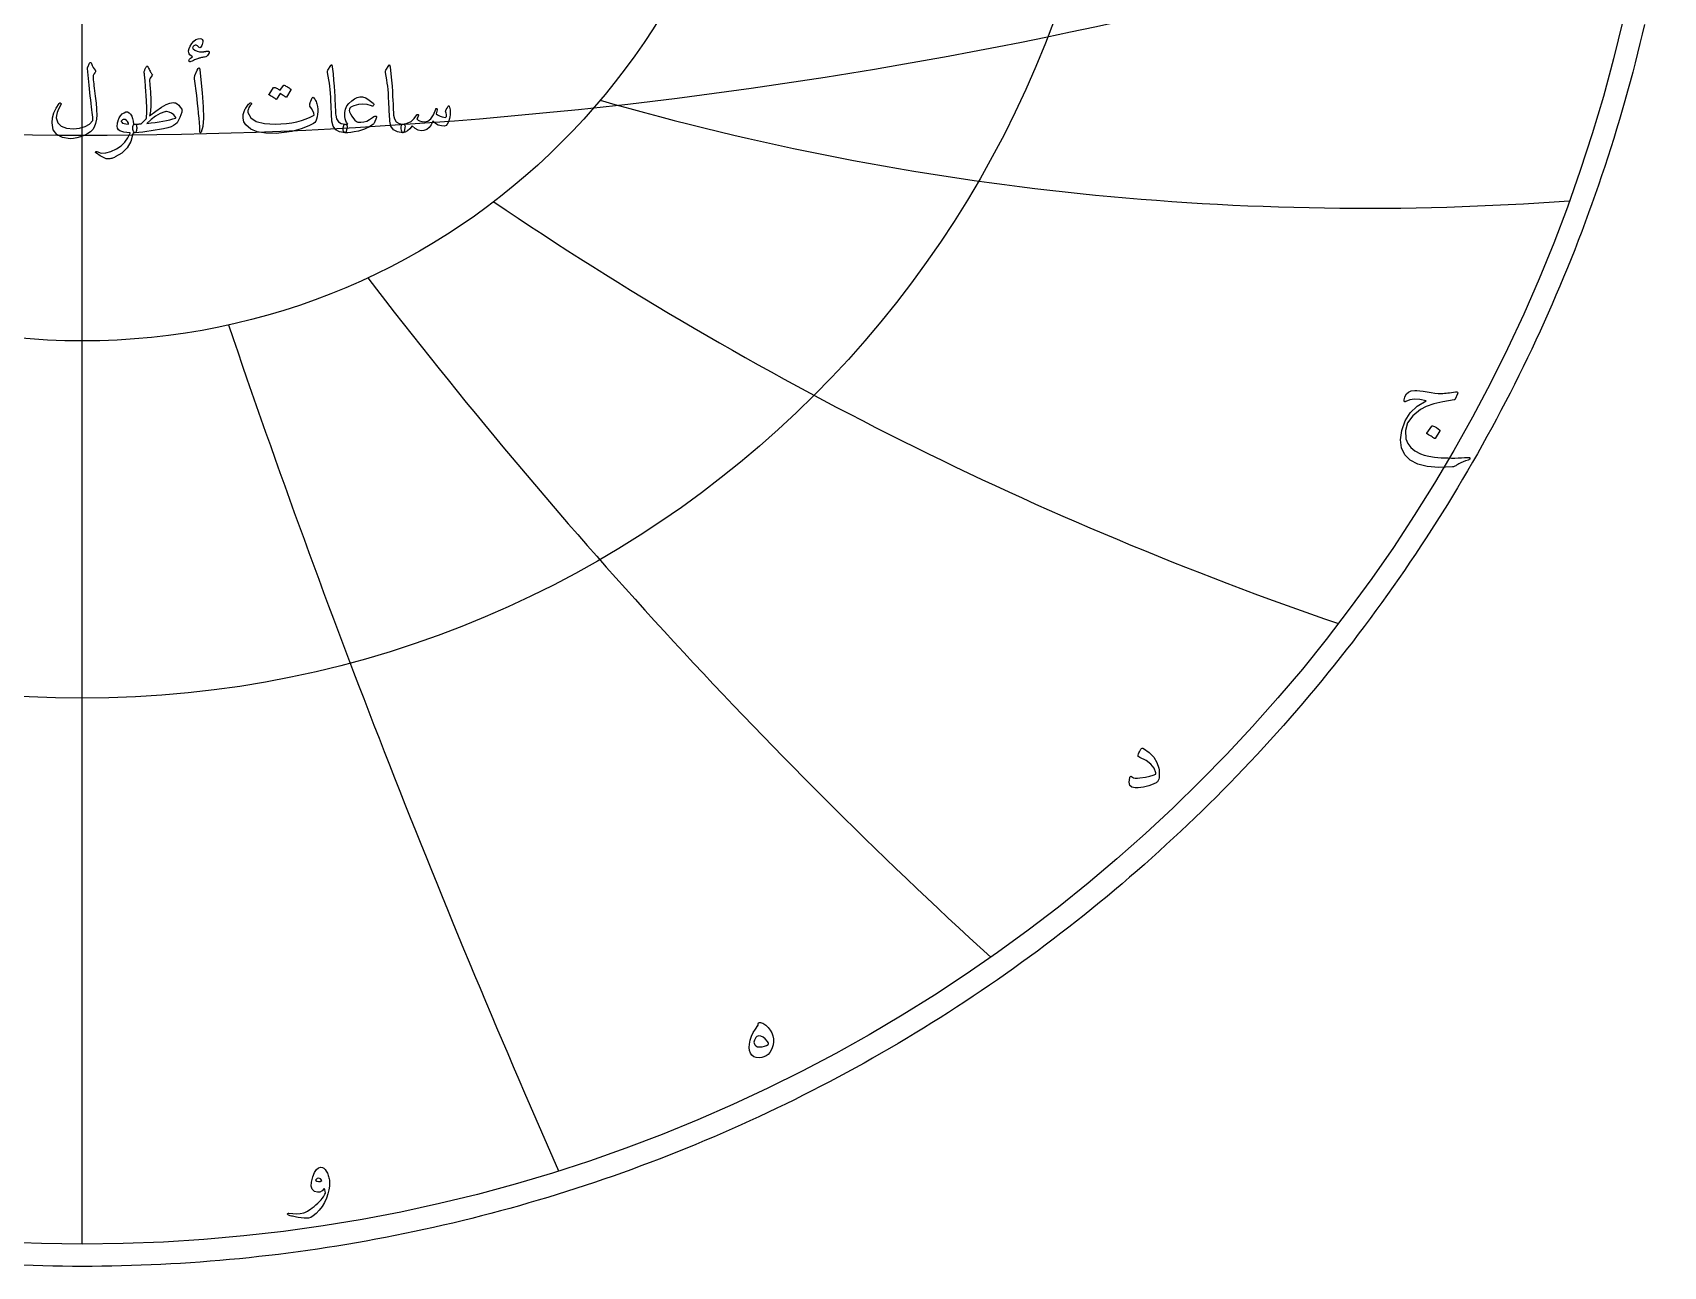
# Model space of a CAD drawing. Header units: millimetres. Extents: x -59 to 59, y -59 to 61.
# Drawn here: x -1.8 to 58.5, y -59.3 to -13.7 of the extents above; entities that cross this region are included whole.
import ezdxf

# ---------------------------------------------------------------- set-up
doc = ezdxf.new("R2010")
doc.units = ezdxf.units.MM
for name, color, linetype in [('CUT_OUTER', 1, 'Continuous'), ('ENGRAVE', 7, 'Continuous'), ('ENGRAVE_FINE', 8, 'Continuous'), ('TEXT', 5, 'Continuous')]:
    doc.layers.add(name, color=color, linetype=linetype)

msp = doc.modelspace()

# ---------------------------------------------------------------- linework, layer by layer
at = {"layer": 'CUT_OUTER'}
msp.add_lwpolyline([(57.8027, -13.3531), (57.7197, -13.7075), (57.6345, -14.0614), (57.5471, -14.4148), (57.4576, -14.7676), (57.3659, -15.1199), (57.272, -15.4716), (57.176, -15.8227), (57.0779, -16.1733), (56.9775, -16.5232), (56.8751, -16.8725), (56.7705, -17.2211), (56.6637, -17.5692), (56.5549, -17.9165), (56.4439, -18.2632), (56.3308, -18.6092), (56.2155, -18.9545), (56.0982, -19.299), (55.9787, -19.6429), (55.8571, -19.986), (55.7334, -20.3283), (55.6076, -20.6699), (55.4798, -21.0108), (55.3498, -21.3508), (55.2177, -21.69), (55.0836, -22.0284), (54.9474, -22.366), (54.8092, -22.7027), (54.6688, -23.0386), (54.5264, -23.3736), (54.382, -23.7077), (54.2355, -24.0409), (54.087, -24.3733), (53.9364, -24.7047), (53.7838, -25.0352), (53.6292, -25.3647), (53.4725, -25.6933), (53.3139, -26.0209), (53.1532, -26.3475), (52.9905, -26.6732), (52.8259, -26.9978), (52.6592, -27.3215), (52.4906, -27.6441), (52.32, -27.9656), (52.1474, -28.2861), (51.9729, -28.6056), (51.7964, -28.9239), (51.6179, -29.2412), (51.4375, -29.5574), (51.2552, -29.8724), (51.0709, -30.1863), (50.8847, -30.4991), (50.6967, -30.8108), (50.5066, -31.1213), (50.3147, -31.4306), (50.1209, -31.7387), (49.9252, -32.0457), (49.7277, -32.3514), (49.5282, -32.6559), (49.3269, -32.9592), (49.1238, -33.2612), (48.9188, -33.562), (48.7119, -33.8616), (48.5032, -34.1598), (48.2927, -34.4568), (48.0804, -34.7525), (47.8662, -35.0468), (47.6503, -35.3399), (47.4325, -35.6316), (47.213, -35.9219), (46.9917, -36.211), (46.7687, -36.4986), (46.5438, -36.7849), (46.3172, -37.0698), (46.0889, -37.3533), (45.8588, -37.6354), (45.6271, -37.9161), (45.3935, -38.1953), (45.1583, -38.4731), (44.9214, -38.7495), (44.6828, -39.0244), (44.4425, -39.2978), (44.2006, -39.5698), (43.9569, -39.8402), (43.7116, -40.1092), (43.4647, -40.3767), (43.2161, -40.6426), (42.966, -40.907), (42.7141, -41.1699), (42.4607, -41.4312), (42.2057, -41.6909), (41.9491, -41.9491), (41.6909, -42.2057), (41.4312, -42.4607), (41.1699, -42.7141), (40.907, -42.966), (40.6426, -43.2161), (40.3767, -43.4647), (40.1092, -43.7116), (39.8402, -43.9569), (39.5698, -44.2006), (39.2978, -44.4425), (39.0244, -44.6828), (38.7495, -44.9214), (38.4731, -45.1583), (38.1953, -45.3935), (37.9161, -45.6271), (37.6354, -45.8588), (37.3533, -46.0889), (37.0698, -46.3172), (36.7849, -46.5438), (36.4986, -46.7687), (36.211, -46.9917), (35.9219, -47.213), (35.6316, -47.4325), (35.3399, -47.6503), (35.0468, -47.8662), (34.7525, -48.0804), (34.4568, -48.2927), (34.1598, -48.5032), (33.8616, -48.7119), (33.562, -48.9188), (33.2612, -49.1238), (32.9592, -49.3269), (32.6559, -49.5282), (32.3514, -49.7277), (32.0457, -49.9252), (31.7387, -50.1209), (31.4306, -50.3147), (31.1213, -50.5066), (30.8108, -50.6967), (30.4991, -50.8847), (30.1863, -51.0709), (29.8724, -51.2552), (29.5574, -51.4375), (29.2412, -51.6179), (28.9239, -51.7964), (28.6056, -51.9729), (28.2861, -52.1474), (27.9656, -52.32), (27.6441, -52.4906), (27.3215, -52.6592), (26.9978, -52.8259), (26.6732, -52.9905), (26.3475, -53.1532), (26.0209, -53.3139), (25.6933, -53.4725), (25.3647, -53.6292), (25.0352, -53.7838), (24.7047, -53.9364), (24.3733, -54.087), (24.0409, -54.2355), (23.7077, -54.382), (23.3736, -54.5264), (23.0386, -54.6688), (22.7027, -54.8092), (22.366, -54.9474), (22.0284, -55.0836), (21.69, -55.2177), (21.3508, -55.3498), (21.0108, -55.4798), (20.6699, -55.6076), (20.3283, -55.7334), (19.986, -55.8571), (19.6429, -55.9787), (19.299, -56.0982), (18.9545, -56.2155), (18.6092, -56.3308), (18.2632, -56.4439), (17.9165, -56.5549), (17.5692, -56.6637), (17.2211, -56.7705), (16.8725, -56.8751), (16.5232, -56.9775), (16.1733, -57.0779), (15.8227, -57.176), (15.4716, -57.272), (15.1199, -57.3659), (14.7676, -57.4576), (14.4148, -57.5471), (14.0614, -57.6345), (13.7075, -57.7197), (13.3531, -57.8027), (12.9982, -57.8835), (12.6428, -57.9622), (12.2869, -58.0387), (11.9305, -58.113), (11.5737, -58.1851), (11.2165, -58.255), (10.8588, -58.3227), (10.5008, -58.3883), (10.1423, -58.4516), (9.7835, -58.5127), (9.4243, -58.5717), (9.0647, -58.6284), (8.7048, -58.6829), (8.3446, -58.7352), (7.984, -58.7853), (7.6232, -58.8332), (7.262, -58.8788), (6.9006, -58.9223), (6.5389, -58.9635), (6.177, -59.0025), (5.8149, -59.0393), (5.4525, -59.0739), (5.0899, -59.1062), (4.7272, -59.1364), (4.3642, -59.1643), (4.0011, -59.1899), (3.6379, -59.2134), (3.2745, -59.2346), (2.9109, -59.2535), (2.5473, -59.2703), (2.1836, -59.2848), (1.8198, -59.2971), (1.4559, -59.3071), (1.092, -59.3149), (0.728, -59.3205), (0.364, -59.3239), (0, -59.325), (-0.364, -59.3239), (-0.728, -59.3205), (-1.092, -59.3149), (-1.4559, -59.3071), (-1.8198, -59.2971), (-2.1836, -59.2848)], dxfattribs=at)
at = {"layer": 'ENGRAVE'}
for points in [[(0, -58.5), (0, 58.5)], [(0, -58.5), (0, -25.0665)]]:
    msp.add_lwpolyline(points, dxfattribs=at)
for radius in [58.5, 38.2935, 25.0665]:
    msp.add_circle((0, 0), radius, dxfattribs=at)
for centre, radius, start, end in [((47.4865, 82.249), 102.4024, 253.943357, 274.21891), ((89.3369, 89.3369), 132.0172, 235.847967, 251.054631), ((163.8547, 94.6016), 193.0394, 217.431682, 227.569458), ((365.1549, 97.8429), 379.9707, 198.77882, 203.847709)]:
    msp.add_arc(centre, radius, start, end, dxfattribs=at)
at = {"layer": 'ENGRAVE_FINE'}
msp.add_arc((0, 159.3231), 176.7745, 250.847985, 289.152015, dxfattribs=at)
at = {"layer": 'TEXT'}
for points in [[(4.572, -14.5482), (4.5269, -14.5566), (4.485, -14.5646), (4.4464, -14.5722), (4.4111, -14.5793), (4.3792, -14.5862), (4.351, -14.5931), (4.3264, -14.6001), (4.3056, -14.607), (4.2844, -14.6149), (4.2589, -14.6247), (4.229, -14.6365), (4.1949, -14.6502), (4.1564, -14.6661), (4.1136, -14.6844), (4.0664, -14.705), (4.015, -14.7281), (3.994, -14.735), (3.976, -14.735), (3.9611, -14.7281), (3.9492, -14.7142), (3.9421, -14.6803), (3.9622, -14.6407), (4.0095, -14.5955), (4.0841, -14.5447), (4.0271, -14.5123), (3.9838, -14.4772), (3.9544, -14.4396), (3.9388, -14.3994), (3.9358, -14.3235), (3.9544, -14.2411), (3.9946, -14.1523), (4.0565, -14.0569), (4.1302, -13.9715), (4.2061, -13.9125), (4.2842, -13.8798), (4.3644, -13.8735), (4.4091, -13.8848), (4.4396, -13.9081), (4.4558, -13.9436), (4.4578, -13.9912), (4.45, -14.0426), (4.437, -14.0898), (4.4189, -14.1326), (4.3955, -14.1711), (4.3722, -14.1981), (4.3505, -14.21), (4.3307, -14.2067), (4.3125, -14.1884), (4.2917, -14.1609), (4.2675, -14.1408), (4.2398, -14.128), (4.2087, -14.1226), (4.176, -14.1226), (4.1473, -14.1295), (4.1224, -14.1434), (4.1014, -14.1641), (4.0861, -14.1892), (4.0816, -14.2126), (4.0878, -14.2342), (4.1049, -14.2541), (4.1689, -14.3015), (4.2468, -14.3363), (4.3384, -14.3585), (4.444, -14.3683), (4.4531, -14.3679), (4.4634, -14.367), (4.4748, -14.3653), (4.4872, -14.3631), (4.5007, -14.3604), (4.5153, -14.3575), (4.531, -14.3543), (4.5477, -14.351), (4.5659, -14.3476), (4.5823, -14.3445), (4.597, -14.3416), (4.61, -14.3389), (4.6215, -14.3366), (4.6316, -14.335), (4.6405, -14.334), (4.6481, -14.3337), (4.6623, -14.3352), (4.674, -14.3397), (4.6831, -14.3473), (4.6896, -14.3579), (4.6937, -14.3681), (4.6956, -14.3778), (4.6954, -14.3871), (4.6931, -14.3959), (4.6595, -14.4587), (4.6282, -14.5049), (4.599, -14.5348), (4.572, -14.5482)], [(0.2681, -14.7834), (0.2742, -14.7728), (0.282, -14.7653), (0.2915, -14.7607), (0.3027, -14.7592), (0.314, -14.7612), (0.3235, -14.767), (0.3313, -14.7767), (0.3373, -14.7903), (0.3695, -14.8697), (0.4039, -14.9382), (0.4405, -14.996), (0.4792, -15.0429), (0.4906, -15.0598), (0.4939, -15.0792), (0.4889, -15.1013), (0.4757, -15.1259), (0.4673, -15.1378), (0.4593, -15.1493), (0.4517, -15.1603), (0.4446, -15.1709), (0.4379, -15.1809), (0.4316, -15.1899), (0.4258, -15.1982), (0.4204, -15.2055), (0.4113, -15.2189), (0.4048, -15.2349), (0.4009, -15.2535), (0.3996, -15.2747), (0.4037, -15.3345), (0.4091, -15.3997), (0.4158, -15.4703), (0.4238, -15.5463), (0.4329, -15.6277), (0.4428, -15.7145), (0.4537, -15.8067), (0.4653, -15.9044), (0.4784, -16.0018), (0.49, -16.0933), (0.5, -16.1791), (0.5086, -16.259), (0.5158, -16.3333), (0.522, -16.4021), (0.5271, -16.4656), (0.5311, -16.5236), (0.5356, -16.6955), (0.5215, -16.8584), (0.4889, -17.0121), (0.4376, -17.1568), (0.3877, -17.2417), (0.3105, -17.3202), (0.2061, -17.3922), (0.0744, -17.4578), (-0.0683, -17.512), (-0.2024, -17.5503), (-0.3278, -17.5726), (-0.4446, -17.5788), (-0.7369, -17.5386), (-0.9462, -17.4284), (-1.0725, -17.248), (-1.1157, -16.9976), (-1.1006, -16.811), (-1.0517, -16.6283), (-0.9691, -16.4495), (-0.8528, -16.2745), (-0.8439, -16.2644), (-0.8346, -16.2581), (-0.8249, -16.2557), (-0.8148, -16.2573), (-0.8039, -16.2614), (-0.7957, -16.2668), (-0.7901, -16.2735), (-0.7871, -16.2815), (-0.7849, -16.2934), (-0.7853, -16.3048), (-0.7884, -16.3158), (-0.794, -16.3264), (-0.8734, -16.481), (-0.9281, -16.6127), (-0.9581, -16.7215), (-0.9635, -16.8073), (-0.9058, -16.9922), (-0.781, -17.1213), (-0.5892, -17.1946), (-0.3304, -17.2121), (-0.0971, -17.1868), (0.1012, -17.1282), (0.2644, -17.0363), (0.3927, -16.9111), (0.39, -16.8507), (0.3853, -16.7801), (0.3787, -16.6993), (0.3702, -16.6084), (0.3595, -16.5071), (0.3464, -16.3952), (0.3309, -16.2727), (0.3131, -16.1396), (0.2962, -16.0023), (0.2802, -15.8672), (0.2651, -15.7342), (0.2508, -15.6034), (0.2376, -15.4747), (0.2257, -15.3482), (0.2151, -15.2239), (0.2059, -15.1017), (0.192, -14.9841), (0.1927, -14.9707), (0.1946, -14.9581), (0.1979, -14.9465), (0.2024, -14.9357)], [(2.3785, -14.908), (2.3867, -14.8991), (2.3941, -14.8933), (2.4006, -14.8905), (2.4062, -14.8907), (2.4129, -14.8937), (2.4192, -14.8993), (2.425, -14.9075), (2.4304, -14.9184), (2.4524, -14.9651), (2.4732, -15.0083), (2.493, -15.0481), (2.5117, -15.0844), (2.5296, -15.1169), (2.5468, -15.145), (2.5633, -15.1687), (2.5792, -15.1882), (2.5909, -15.2042), (2.5948, -15.2211), (2.5909, -15.2388), (2.5792, -15.2574), (2.51, -15.3439), (2.5011, -15.3588), (2.4953, -15.3759), (2.4925, -15.3951), (2.4927, -15.4165), (2.5039, -15.5798), (2.5135, -15.7236), (2.5212, -15.8479), (2.5273, -15.9528), (2.5318, -16.0384), (2.5351, -16.105), (2.537, -16.1526), (2.5377, -16.1811), (2.5369, -16.2655), (2.5346, -16.3455), (2.5309, -16.4212), (2.5256, -16.4925), (2.519, -16.5595), (2.5113, -16.6222), (2.5025, -16.6806), (2.4927, -16.7347), (2.7277, -16.5548), (2.9312, -16.4164), (3.1031, -16.3195), (3.2434, -16.2642), (3.3059, -16.2495), (3.3619, -16.2434), (3.4115, -16.246), (3.4545, -16.2573), (3.5152, -16.2888), (3.573, -16.3386), (3.6277, -16.4064), (3.6794, -16.4925), (3.6874, -16.5131), (3.6906, -16.5366), (3.6891, -16.5632), (3.6828, -16.5928), (3.6484, -16.6992), (3.6076, -16.8004), (3.5602, -16.8964), (3.5064, -16.9872), (3.4541, -17.0456), (3.3801, -17.0962), (3.2845, -17.139), (3.1673, -17.1741), (3.0105, -17.2088), (2.8547, -17.2402), (2.7, -17.2684), (2.5463, -17.2934), (2.394, -17.3149), (2.2432, -17.3328), (2.0939, -17.3469), (1.9461, -17.3574), (1.9294, -17.3527), (1.9141, -17.3384), (1.9, -17.3146), (1.8873, -17.2813), (1.876, -17.2404), (1.87, -17.2009), (1.8691, -17.1626), (1.8734, -17.1256), (1.8831, -17.0934), (1.8985, -17.0694), (1.9195, -17.0536), (1.9461, -17.0461), (1.9814, -17.0441), (2.0148, -17.0417), (2.0463, -17.0389), (2.0758, -17.0357), (2.1034, -17.0324), (2.129, -17.0296), (2.1527, -17.0272), (2.1744, -17.0253), (2.3681, -16.8385), (2.3699, -16.8304), (2.3716, -16.8199), (2.3733, -16.807), (2.3751, -16.7918), (2.3768, -16.7741), (2.3785, -16.7541), (2.3803, -16.7318), (2.382, -16.707), (2.3835, -16.6801), (2.3846, -16.6512), (2.3852, -16.6204), (2.3854, -16.5876), (2.3854, -16.5532), (2.3854, -16.5172), (2.3854, -16.4796), (2.3854, -16.4406), (2.385, -16.3965), (2.3837, -16.3437), (2.3816, -16.2823), (2.3785, -16.2123), (2.3746, -16.134), (2.3699, -16.0479), (2.3643, -15.9541), (2.3578, -15.8525), (2.3429, -15.6269), (2.3292, -15.4486), (2.3169, -15.3173), (2.3059, -15.2332), (2.297, -15.1791), (2.2912, -15.138), (2.2884, -15.1099), (2.2886, -15.0948), (2.2991, -15.0663), (2.3098, -15.0394), (2.3207, -15.0144), (2.3318, -14.991), (2.3432, -14.969), (2.3547, -14.9478), (2.3665, -14.9274), (2.3785, -14.908)], [(4.2571, -15.0394), (4.2902, -14.9754), (4.3168, -14.953), (4.3369, -14.972), (4.3505, -15.0325), (4.4301, -15.8801), (4.4775, -16.4004), (4.4881, -16.816), (4.4619, -17.1269), (4.399, -17.3332), (4.3875, -17.3501), (4.3774, -17.3592), (4.3685, -17.3605), (4.3609, -17.354), (4.3549, -17.3438), (4.3505, -17.3306), (4.3479, -17.3144), (4.3471, -17.2952), (4.3471, -17.1453), (4.3402, -16.9864), (4.3263, -16.8184), (4.3056, -16.6413), (4.301, -16.595), (4.2874, -16.47), (4.2647, -16.2663), (4.2329, -15.9839), (4.1568, -15.3577), (4.1551, -15.3244), (4.1568, -15.2937), (4.162, -15.2656), (4.1706, -15.2401)], [(9.1976, -14.8665), (9.2043, -14.8561), (9.2105, -14.8492), (9.2164, -14.8457), (9.2218, -14.8457), (9.23, -14.8502), (9.2373, -14.8639), (9.2438, -14.8866), (9.2494, -14.9184), (9.278, -15.1768), (9.3013, -15.4157), (9.3195, -15.6352), (9.3325, -15.8352), (9.3408, -16.0062), (9.3485, -16.1595), (9.3555, -16.2951), (9.3619, -16.4129), (9.3674, -16.5131), (9.3718, -16.5954), (9.3752, -16.6601), (9.3775, -16.707), (9.4082, -16.8476), (9.4761, -16.9509), (9.5811, -17.0171), (9.7234, -17.0461), (9.763, -17.0564), (9.7883, -17.0807), (9.7993, -17.1187), (9.7961, -17.1706), (9.7799, -17.2523), (9.7623, -17.3107), (9.7435, -17.3458), (9.7234, -17.3574), (9.5232, -17.331), (9.3757, -17.2519), (9.281, -17.12), (9.2391, -16.9353), (9.2325, -16.847), (9.2265, -16.7585), (9.2212, -16.6697), (9.2166, -16.5807), (9.2124, -16.4915), (9.2084, -16.4021), (9.2046, -16.3125), (9.201, -16.2227), (9.1945, -16.0513), (9.1854, -15.897), (9.1738, -15.7598), (9.1595, -15.6397), (9.1426, -15.5243), (9.1232, -15.4014), (9.1011, -15.2709), (9.0765, -15.1329), (9.0732, -15.108), (9.0739, -15.0853), (9.0784, -15.0647), (9.0868, -15.0464)], [(11.3391, -14.8665), (11.3458, -14.8561), (11.3521, -14.8492), (11.3579, -14.8457), (11.3633, -14.8457), (11.3715, -14.8502), (11.3789, -14.8639), (11.3854, -14.8866), (11.391, -14.9184), (11.4195, -15.1768), (11.4429, -15.4157), (11.461, -15.6352), (11.474, -15.8352), (11.4823, -16.0062), (11.49, -16.1595), (11.497, -16.2951), (11.5034, -16.4129), (11.5089, -16.5131), (11.5134, -16.5954), (11.5167, -16.6601), (11.519, -16.707), (11.5497, -16.8476), (11.6176, -16.9509), (11.7227, -17.0171), (11.865, -17.0461), (11.9045, -17.0564), (11.9298, -17.0807), (11.9409, -17.1187), (11.9376, -17.1706), (11.9214, -17.2523), (11.9039, -17.3107), (11.8851, -17.3458), (11.865, -17.3574), (11.6647, -17.331), (11.5173, -17.2519), (11.4226, -17.12), (11.3806, -16.9353), (11.374, -16.847), (11.3681, -16.7585), (11.3628, -16.6697), (11.3581, -16.5807), (11.3539, -16.4915), (11.3499, -16.4021), (11.3461, -16.3125), (11.3426, -16.2227), (11.3361, -16.0513), (11.327, -15.897), (11.3153, -15.7598), (11.301, -15.6397), (11.2842, -15.5243), (11.2647, -15.4014), (11.2427, -15.2709), (11.218, -15.1329), (11.2148, -15.108), (11.2154, -15.0853), (11.22, -15.0647), (11.2284, -15.0464)], [(7.44, -15.6103), (7.4444, -15.606), (7.4504, -15.6034), (7.4582, -15.6025), (7.4677, -15.6034), (7.5018, -15.6161), (7.5347, -15.6302), (7.5666, -15.6455), (7.5975, -15.6622), (7.6274, -15.6803), (7.6567, -15.7002), (7.6853, -15.7219), (7.7134, -15.7452), (7.7188, -15.7524), (7.7211, -15.7599), (7.7205, -15.7679), (7.7168, -15.7764), (7.5507, -16.0393), (7.5462, -16.0428), (7.5395, -16.0428), (7.5306, -16.0393), (7.5196, -16.0324), (7.512, -16.026), (7.4997, -16.0172), (7.4826, -16.0061), (7.4608, -15.9926), (7.434, -15.9765), (7.402, -15.9576), (7.3648, -15.9358), (7.3224, -15.9113), (7.1909, -16.1154), (7.1849, -16.1217), (7.1771, -16.1232), (7.1676, -16.1199), (7.1563, -16.1119), (7.1466, -16.105), (7.1313, -16.0946), (7.1103, -16.0808), (7.0837, -16.0635), (7.051, -16.0428), (7.0119, -16.0185), (6.9663, -15.9909), (6.9142, -15.9597), (6.9088, -15.9545), (6.9064, -15.9493), (6.907, -15.9441), (6.9107, -15.939), (7.0802, -15.6864), (7.0846, -15.6821), (7.0906, -15.6795), (7.0984, -15.6786), (7.1079, -15.6795), (7.1369, -15.6889), (7.165, -15.6998), (7.1922, -15.7122), (7.2186, -15.7262), (7.2441, -15.7414), (7.2688, -15.7578), (7.2926, -15.7752), (7.3155, -15.7937)], [(8.5679, -16.0704), (8.5911, -16.0996), (8.6124, -16.1318), (8.6318, -16.1671), (8.6492, -16.2054), (8.6647, -16.2464), (8.6782, -16.2901), (8.6897, -16.3364), (8.6994, -16.3853), (8.7119, -16.4834), (8.7149, -16.5807), (8.7084, -16.6772), (8.6924, -16.7727), (8.6682, -16.8579), (8.6371, -16.9267), (8.599, -16.979), (8.5541, -17.0149), (8.4113, -17.0904), (8.26, -17.1576), (8.1, -17.2167), (7.9313, -17.2675), (7.754, -17.3096), (7.568, -17.3427), (7.3734, -17.3667), (7.1702, -17.3816), (6.7892, -17.3778), (6.4765, -17.3246), (6.2322, -17.2221), (6.0562, -17.0703), (5.9839, -16.9516), (5.9506, -16.8238), (5.9563, -16.6869), (6.0008, -16.5409), (6.0158, -16.5095), (6.0332, -16.4774), (6.053, -16.4446), (6.0752, -16.4112), (6.0997, -16.3772), (6.1267, -16.3424), (6.156, -16.3071), (6.1876, -16.2711), (6.1982, -16.2609), (6.2093, -16.2547), (6.2207, -16.2523), (6.2326, -16.2538), (6.2406, -16.2568), (6.2473, -16.2624), (6.2527, -16.2707), (6.2568, -16.2815), (6.2588, -16.2916), (6.2577, -16.3014), (6.2536, -16.3107), (6.2464, -16.3195), (6.2168, -16.3548), (6.1902, -16.3913), (6.1667, -16.4292), (6.1461, -16.4683), (6.1321, -16.5057), (6.1245, -16.5418), (6.1234, -16.5766), (6.1288, -16.6101), (6.2369, -16.8058), (6.4402, -16.9431), (6.7386, -17.0221), (7.1321, -17.0426), (7.3485, -17.0343), (7.5546, -17.0162), (7.7507, -16.9884), (7.9365, -16.9509), (8.1124, -16.9037), (8.2786, -16.8467), (8.435, -16.78), (8.5817, -16.7035), (8.5675, -16.6322), (8.535, -16.5531), (8.4844, -16.4661), (8.4157, -16.3714), (8.4135, -16.3623), (8.4139, -16.3455), (8.417, -16.3208), (8.4226, -16.2884), (8.4241, -16.2851), (8.4252, -16.2823), (8.4258, -16.28), (8.426, -16.278), (8.4373, -16.2339), (8.4537, -16.1846), (8.4753, -16.1301), (8.5022, -16.0704), (8.514, -16.0523), (8.529, -16.0462), (8.5469, -16.0523), (8.5679, -16.0704)], [(10.8893, -16.7935), (10.7959, -17.0011), (10.784, -17.0216), (10.7726, -17.0383), (10.7615, -17.051), (10.7509, -17.0599), (10.6971, -17.0968), (10.6394, -17.1313), (10.5777, -17.1634), (10.5122, -17.1931), (10.443, -17.2209), (10.3704, -17.2472), (10.2943, -17.2719), (10.2147, -17.2952), (10.0659, -17.3315), (9.9345, -17.354), (9.8203, -17.3626), (9.7234, -17.3574), (9.6864, -17.3406), (9.662, -17.3073), (9.6501, -17.2575), (9.6508, -17.1914), (9.6596, -17.1317), (9.6724, -17.0876), (9.689, -17.059), (9.7096, -17.0461), (9.713, -17.0461), (9.7165, -17.0461), (9.72, -17.0461), (9.7234, -17.0461), (9.7492, -17.0487), (9.7745, -17.0495), (9.7993, -17.0487), (9.8238, -17.0461), (9.7818, -16.984), (9.7494, -16.9155), (9.7265, -16.8404), (9.713, -16.7589), (9.7111, -16.6129), (9.7364, -16.483), (9.7889, -16.369), (9.8687, -16.2711), (9.9714, -16.1796), (10.072, -16.1093), (10.1704, -16.0603), (10.2666, -16.0324), (10.3704, -16.0326), (10.488, -16.0713), (10.6195, -16.1485), (10.7648, -16.2642), (10.7812, -16.2821), (10.789, -16.3014), (10.7881, -16.3219), (10.7786, -16.3437), (10.765, -16.3606), (10.7484, -16.3697), (10.7287, -16.371), (10.706, -16.3645), (10.5432, -16.3174), (10.3799, -16.3005), (10.2162, -16.3139), (10.0521, -16.3576), (9.987, -16.385), (9.9371, -16.4155), (9.9022, -16.449), (9.8826, -16.4856), (9.8778, -16.5319), (9.8912, -16.5911), (9.9228, -16.6633), (9.9725, -16.7485), (10.0331, -16.8346), (10.0901, -16.899), (10.1438, -16.9418), (10.1939, -16.963), (10.3031, -16.9738), (10.4128, -16.9613), (10.5228, -16.9254), (10.6333, -16.8662), (10.7336, -16.797), (10.7855, -16.7641), (10.8271, -16.7451), (10.8582, -16.7399), (10.879, -16.7485), (10.8874, -16.7591), (10.8919, -16.7701), (10.8926, -16.7816), (10.8893, -16.7935)], [(1.8769, -17.3955), (1.7958, -17.6803), (1.6598, -17.9188), (1.4688, -18.111), (1.223, -18.2569), (1.1886, -18.2718), (1.1547, -18.2851), (1.1212, -18.2968), (1.0881, -18.3071), (1.0556, -18.3157), (1.0241, -18.3222), (0.9934, -18.3269), (0.9635, -18.3296), (0.8891, -18.319), (0.7905, -18.2803), (0.6677, -18.2135), (0.5207, -18.1186), (0.5049, -18.1049), (0.4956, -18.0917), (0.4928, -18.079), (0.4965, -18.0667), (0.5047, -18.0571), (0.5155, -18.0528), (0.5289, -18.0537), (0.5449, -18.0597), (0.6978, -18.1093), (0.8692, -18.109), (1.0593, -18.0591), (1.268, -17.9594), (1.4384, -17.8437), (1.5793, -17.7077), (1.6909, -17.5514), (1.7731, -17.3747), (1.7724, -17.3685), (1.7705, -17.3635), (1.7672, -17.3598), (1.7627, -17.3574), (1.6436, -17.3505), (1.5422, -17.3367), (1.4585, -17.3159), (1.3925, -17.2882), (1.3415, -17.2454), (1.3095, -17.1862), (1.2965, -17.1105), (1.3026, -17.0184), (1.3045, -17.0062), (1.3069, -16.9937), (1.3097, -16.9811), (1.3129, -16.9682), (1.3166, -16.9549), (1.3207, -16.941), (1.3253, -16.9264), (1.3302, -16.9111), (1.3709, -16.8123), (1.4202, -16.7304), (1.4781, -16.6653), (1.5447, -16.6171), (1.6129, -16.5907), (1.6753, -16.5911), (1.7322, -16.6184), (1.7835, -16.6724), (1.8282, -16.7477), (1.8622, -16.835), (1.8853, -16.9345), (1.8976, -17.0461), (1.9044, -17.0459), (1.911, -17.0456), (1.9174, -17.0451), (1.9236, -17.0443), (1.9297, -17.0436), (1.9361, -17.043), (1.9427, -17.0427), (1.9495, -17.0426), (1.9729, -17.0476), (1.991, -17.0625), (2.004, -17.0874), (2.0118, -17.1222), (2.015, -17.1604), (2.0144, -17.1991), (2.0099, -17.2383), (2.0014, -17.2779), (1.9904, -17.3127), (1.9781, -17.3375), (1.9644, -17.3525), (1.9495, -17.3574), (1.8838, -17.3574), (1.8834, -17.3637), (1.8821, -17.3721), (1.8799, -17.3827), (1.8769, -17.3955)], [(1.7108, -17.008), (1.6745, -16.9446), (1.6347, -16.8999), (1.5915, -16.8737), (1.5447, -16.8662), (1.5169, -16.8735), (1.492, -16.8852), (1.4701, -16.9012), (1.4513, -16.9215), (1.4453, -16.9323), (1.4444, -16.944), (1.4487, -16.9565), (1.4583, -16.9699), (1.4939, -17.0013), (1.5456, -17.0227), (1.6133, -17.0342), (1.697, -17.0357), (1.7056, -17.0339), (1.7108, -17.0288), (1.7125, -17.0201), (1.7108, -17.008)], [(3.1224, -16.5755), (3.1048, -16.5762), (3.0869, -16.5781), (3.0685, -16.5814), (3.0497, -16.5859), (2.8797, -16.6527), (2.7124, -16.7459), (2.5476, -16.8655), (2.3854, -17.0115), (2.5474, -16.9963), (2.7011, -16.9786), (2.8467, -16.9583), (2.984, -16.9353), (3.1131, -16.9096), (3.2339, -16.8809), (3.3466, -16.8491), (3.451, -16.8143), (3.4608, -16.8102), (3.4657, -16.8047), (3.4659, -16.798), (3.4614, -16.79), (3.387, -16.6988), (3.3057, -16.6326), (3.2175, -16.5915), (3.1224, -16.5755)], [(13.5429, -16.3714), (13.5505, -16.3662), (13.5593, -16.368), (13.5695, -16.3766), (13.581, -16.3922), (13.5933, -16.4186), (13.6026, -16.4562), (13.6089, -16.505), (13.6121, -16.5652), (13.6132, -16.6335), (13.6095, -16.7001), (13.6011, -16.765), (13.5879, -16.8281), (13.5494, -16.9509), (13.5066, -17.0391), (13.4594, -17.0928), (13.408, -17.1118), (13.2862, -17.1047), (13.1736, -17.0729), (13.07, -17.0164), (12.9755, -16.9353), (12.9107, -17.0631), (12.8337, -17.1628), (12.7446, -17.2344), (12.6434, -17.2779), (12.5372, -17.2874), (12.4298, -17.2606), (12.321, -17.1974), (12.2109, -17.098), (12.1218, -17.2115), (12.0345, -17.2926), (11.9489, -17.3412), (11.865, -17.3574), (11.8481, -17.3479), (11.8321, -17.3194), (11.817, -17.2718), (11.8027, -17.2052), (11.7975, -17.1395), (11.8061, -17.091), (11.8286, -17.0599), (11.865, -17.0461), (12.0245, -17.0099), (12.1642, -16.9397), (12.284, -16.8352), (12.3839, -16.6966), (12.3893, -16.6891), (12.3952, -16.6837), (12.4014, -16.6804), (12.4081, -16.6793), (12.4163, -16.6802), (12.4237, -16.6828), (12.4302, -16.6871), (12.4358, -16.6932), (12.4391, -16.7118), (12.4315, -16.7433), (12.4131, -16.7879), (12.3839, -16.8454), (12.4222, -16.8897), (12.4817, -16.9224), (12.5623, -16.9433), (12.6641, -16.9526), (12.7911, -16.926), (12.902, -16.8393), (12.9969, -16.6925), (13.0759, -16.4856), (13.0797, -16.475), (13.0845, -16.4674), (13.0901, -16.4629), (13.0966, -16.4614), (13.1063, -16.4622), (13.1148, -16.4648), (13.1219, -16.4692), (13.1277, -16.4752), (13.1321, -16.4839), (13.1347, -16.4925), (13.1355, -16.5012), (13.1347, -16.5098), (13.1001, -16.6551), (13.1405, -16.691), (13.1892, -16.7226), (13.246, -16.7498), (13.3111, -16.7727), (13.3745, -16.7877), (13.4227, -16.7909), (13.4558, -16.7825), (13.4737, -16.7624), (13.4796, -16.7317), (13.4763, -16.688), (13.464, -16.6313), (13.4426, -16.5617), (13.4463, -16.542), (13.4642, -16.5038), (13.4964, -16.4469), (13.5429, -16.3714)], [(50.8843, -27.02), (50.7957, -27.2192), (50.7877, -27.2324), (50.7782, -27.2423), (50.7674, -27.249), (50.7551, -27.2525), (50.3457, -27.317), (50.0032, -27.3964), (49.7276, -27.4905), (49.5189, -27.5993), (49.2262, -27.8381), (49.0382, -28.1003), (48.955, -28.3861), (48.9764, -28.6954), (49.0415, -28.8628), (49.1517, -29.0109), (49.3072, -29.1396), (49.5078, -29.2489), (49.6487, -29.2978), (49.8243, -29.3375), (50.0344, -29.3679), (50.2791, -29.3891), (50.4092, -29.3954), (50.5374, -29.3993), (50.6638, -29.4009), (50.7884, -29.4002), (50.9106, -29.3975), (51.0301, -29.3928), (51.1468, -29.3864), (51.2607, -29.3781), (51.2875, -29.3762), (51.3087, -29.3781), (51.3244, -29.3836), (51.3345, -29.3928), (51.3401, -29.4041), (51.3419, -29.4159), (51.3401, -29.4281), (51.3345, -29.4408), (51.3305, -29.4476), (51.3258, -29.4533), (51.3203, -29.4578), (51.3142, -29.4611), (51.3077, -29.464), (51.3009, -29.4671), (51.2938, -29.4705), (51.2866, -29.474), (51.1802, -29.5079), (51.0864, -29.5432), (51.0049, -29.5799), (50.936, -29.6179), (50.8918, -29.6454), (50.8516, -29.6687), (50.8152, -29.6878), (50.7828, -29.7028), (50.7548, -29.7144), (50.7316, -29.7231), (50.7133, -29.7291), (50.6998, -29.7323), (50.1951, -29.751), (49.7661, -29.7148), (49.4128, -29.6237), (49.1351, -29.4777), (48.9344, -29.2775), (48.8159, -29.0275), (48.7794, -28.7277), (48.8251, -28.378), (48.946, -28.0258), (49.1351, -27.7257), (49.3925, -27.4778), (49.7182, -27.282), (49.4875, -27.2379), (49.2864, -27.2275), (49.1148, -27.2508), (48.9727, -27.3078), (48.9603, -27.3124), (48.9487, -27.3152), (48.9381, -27.3161), (48.9284, -27.3152), (48.9204, -27.3122), (48.9146, -27.3069), (48.9111, -27.2993), (48.91, -27.2894), (48.9151, -27.2435), (48.9229, -27.198), (48.9335, -27.153), (48.9469, -27.1085), (48.9939, -27.022), (49.0687, -26.9581), (49.1711, -26.9169), (49.3012, -26.8982), (49.3835, -26.8989), (49.4866, -26.9083), (49.6105, -26.9266), (49.7551, -26.9535), (49.9043, -26.9805), (50.042, -26.9987), (50.1682, -27.0082), (50.2828, -27.0089), (50.3379, -27.0065), (50.3963, -27.0029), (50.4578, -26.9982), (50.5227, -26.9923), (50.5907, -26.985), (50.662, -26.9761), (50.7365, -26.9656), (50.8142, -26.9535), (50.8587, -26.9522), (50.8852, -26.9628), (50.8938, -26.9854), (50.8843, -27.02)], [(49.9322, -28.2156), (49.9368, -28.211), (49.9433, -28.2082), (49.9516, -28.2073), (49.9617, -28.2082), (50.0335, -28.2373), (50.101, -28.2728), (50.1645, -28.3148), (50.2237, -28.3632), (50.2295, -28.3706), (50.232, -28.378), (50.2313, -28.3854), (50.2274, -28.3928), (50.054, -28.6732), (50.0475, -28.6799), (50.0392, -28.6815), (50.0291, -28.6781), (50.0171, -28.6695), (50.0067, -28.6622), (49.9903, -28.6511), (49.968, -28.6363), (49.9396, -28.6179), (49.9048, -28.5957), (49.863, -28.5699), (49.8143, -28.5404), (49.7588, -28.5072), (49.7514, -28.5016), (49.7477, -28.4961), (49.7477, -28.4906), (49.7514, -28.485)], [(39.0676, -40.3974), (39.0822, -40.3535), (39.0966, -40.3139), (39.1108, -40.2788), (39.1248, -40.248), (39.1383, -40.2213), (39.1511, -40.1986), (39.1632, -40.1798), (39.1746, -40.1649), (39.1924, -40.1506), (39.2124, -40.1446), (39.2348, -40.1469), (39.2595, -40.1576), (39.4779, -40.304), (39.646, -40.474), (39.7639, -40.6675), (39.8315, -40.8846), (39.8409, -40.9466), (39.8472, -41.0073), (39.8502, -41.0665), (39.8499, -41.1244), (39.8462, -41.1805), (39.8389, -41.2342), (39.8278, -41.2856), (39.813, -41.3348), (39.7999, -41.3611), (39.7826, -41.3846), (39.7611, -41.4053), (39.7355, -41.4233), (39.6474, -41.4665), (39.5565, -41.5036), (39.4629, -41.5347), (39.3665, -41.5599), (39.2678, -41.5795), (39.1672, -41.594), (39.0648, -41.6035), (38.9606, -41.6079), (38.8369, -41.5871), (38.7613, -41.5174), (38.7336, -41.3989), (38.7539, -41.2314), (38.7608, -41.2132), (38.7705, -41.1992), (38.783, -41.1892), (38.7982, -41.1835), (38.8113, -41.1851), (38.8249, -41.1899), (38.839, -41.198), (38.8535, -41.2093), (38.8985, -41.2335), (38.9596, -41.2471), (39.0369, -41.2501), (39.1303, -41.2425), (39.333, -41.213), (39.4984, -41.1798), (39.6264, -41.1429), (39.7171, -41.1023), (39.7217, -41.0967), (39.7245, -41.0875), (39.7254, -41.0746), (39.7245, -41.058), (39.6619, -40.8836), (39.5409, -40.7296), (39.3612, -40.5958), (39.1229, -40.4823), (39.0918, -40.4659), (39.0722, -40.4463), (39.0641, -40.4235), (39.0676, -40.3974)], [(25.026, -50.3137), (25.0576, -50.2992), (25.0933, -50.2962), (25.1332, -50.3047), (25.1773, -50.3248), (25.2868, -50.3981), (25.3793, -50.4816), (25.4547, -50.5753), (25.5131, -50.6791), (25.5535, -50.7872), (25.5749, -50.8977), (25.5774, -51.0105), (25.5611, -51.1256), (25.5313, -51.2305), (25.49, -51.3239), (25.4372, -51.4058), (25.3729, -51.4762), (25.3002, -51.5327), (25.2225, -51.573), (25.1397, -51.5973), (25.0518, -51.6053), (24.9369, -51.597), (24.8433, -51.5647), (24.7709, -51.5085), (24.7197, -51.4282), (24.689, -51.3306), (24.6782, -51.2188), (24.6872, -51.0926), (24.716, -50.9521), (24.7628, -50.8064), (24.8258, -50.668), (24.9049, -50.537), (25.0001, -50.4134), (25.0034, -50.4076), (25.0057, -50.3977), (25.0071, -50.3836), (25.0075, -50.3654), (25.0087, -50.3455), (25.0121, -50.3303), (25.0179, -50.3197), (25.026, -50.3137)], [(25.3766, -51.1071), (25.392, -51.0878), (25.3941, -51.0629), (25.3828, -51.0324), (25.3581, -50.9964), (25.2725, -50.9032), (25.1893, -50.8377), (25.1083, -50.7999), (25.0297, -50.7898), (24.9923, -50.7965), (24.9577, -50.8165), (24.9259, -50.85), (24.8968, -50.8968), (24.8735, -50.9473), (24.859, -50.9918), (24.8532, -51.0303), (24.8562, -51.0629), (24.8821, -51.1226), (24.9263, -51.1653), (24.9891, -51.1909), (25.0703, -51.1994), (25.16, -51.1936), (25.2409, -51.1763), (25.3131, -51.1475), (25.3766, -51.1071)], [(8.5279, -56.0083), (8.5952, -55.8519), (8.6681, -55.7408), (8.7465, -55.6748), (8.8305, -55.6541), (8.8831, -55.6633), (8.9338, -55.691), (8.9827, -55.7371), (9.0298, -55.8017), (9.0524, -55.839), (9.0722, -55.8773), (9.0893, -55.9165), (9.1036, -55.9567), (9.1158, -55.9979), (9.1266, -56.0406), (9.1361, -56.0847), (9.1442, -56.1301), (9.1518, -56.2314), (9.1451, -56.3506), (9.1241, -56.4878), (9.0888, -56.6431), (9.0367, -56.8038), (8.9652, -56.9577), (8.8743, -57.1046), (8.7641, -57.2446), (8.6485, -57.3666), (8.5454, -57.4559), (8.4548, -57.5124), (8.3766, -57.5361), (8.2968, -57.5403), (8.205, -57.538), (8.1012, -57.5292), (7.9854, -57.514), (7.9267, -57.5044), (7.8724, -57.4941), (7.8225, -57.4832), (7.7769, -57.4715), (7.7355, -57.4597), (7.698, -57.448), (7.6645, -57.4366), (7.6348, -57.4254), (7.6173, -57.4157), (7.6053, -57.4051), (7.5989, -57.3936), (7.5979, -57.3811), (7.6037, -57.3687), (7.6136, -57.3608), (7.6277, -57.3576), (7.6459, -57.359), (7.7882, -57.3728), (7.9273, -57.3737), (8.0631, -57.3617), (8.1958, -57.3368), (8.2367, -57.3242), (8.282, -57.3045), (8.3317, -57.278), (8.3858, -57.2446), (8.4443, -57.2042), (8.5071, -57.1569), (8.5744, -57.1027), (8.646, -57.0416), (8.7161, -56.9784), (8.7788, -56.918), (8.8342, -56.8603), (8.8822, -56.8054), (8.9225, -56.7531), (8.955, -56.703), (8.9797, -56.6553), (8.9966, -56.6098), (8.9869, -56.5411), (8.9763, -56.4899), (8.9647, -56.4562), (8.9523, -56.4401), (8.8773, -56.5284), (8.7927, -56.5757), (8.6983, -56.5819), (8.5943, -56.5471), (8.5085, -56.4719), (8.4688, -56.3571), (8.4753, -56.2025), (8.5279, -56.0083)], [(8.8637, -56.1449), (8.8093, -56.0789), (8.753, -56.0545), (8.6949, -56.0715), (8.6349, -56.1301), (8.6838, -56.1698), (8.7382, -56.1855), (8.7982, -56.1772), (8.8637, -56.1449)]]:
    msp.add_lwpolyline(points, close=True, dxfattribs=at)

doc.saveas('drawing.dxf')
